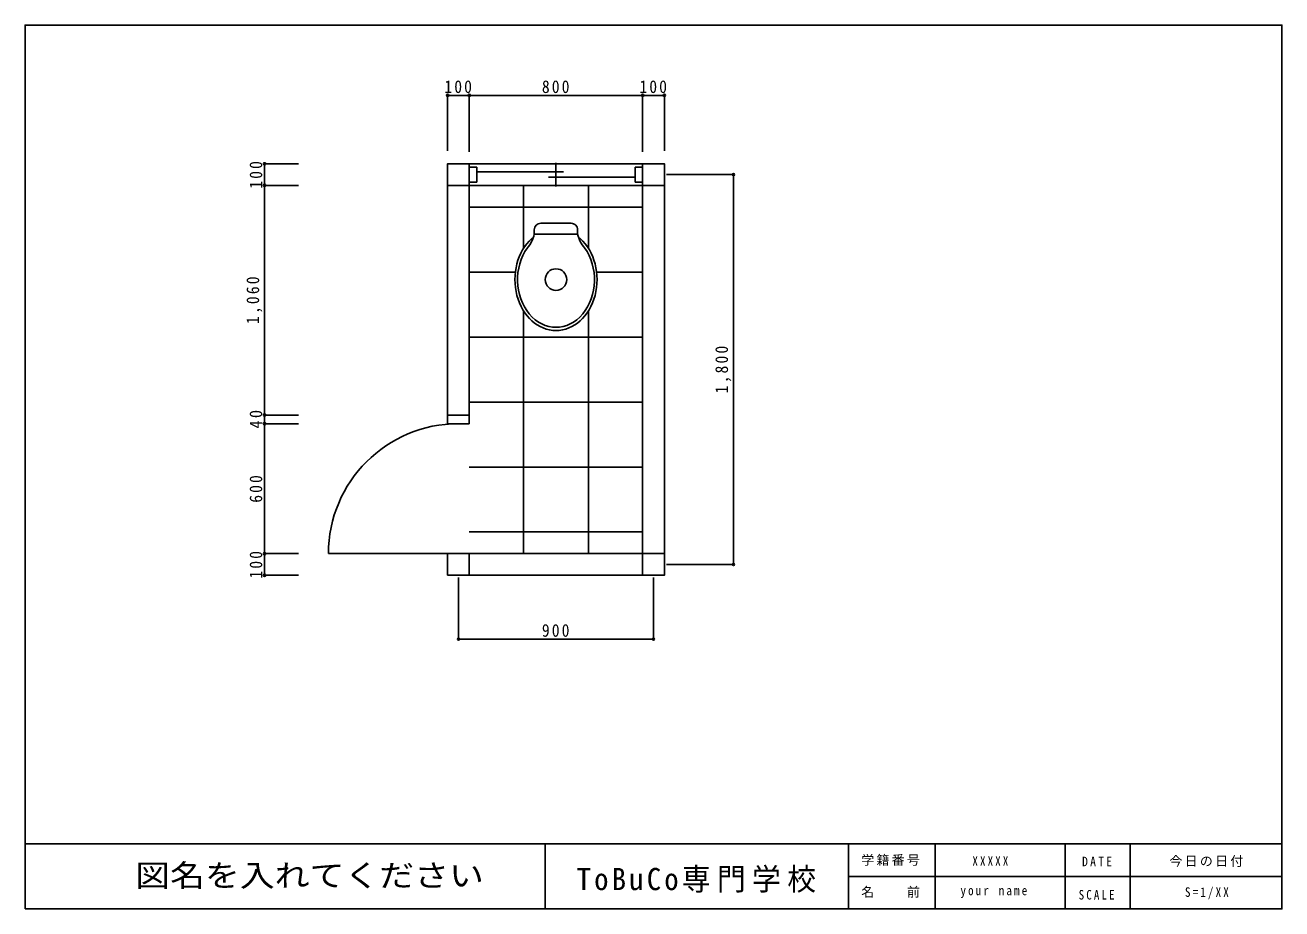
# Model space of a CAD drawing. Units: millimetres at full size, sheet at 1:20. Extents: x -2900 to 2900, y -2040 to 2040.
import ezdxf
from ezdxf.enums import TextEntityAlignment as Align

# ---------------------------------------------------------------- set-up
doc = ezdxf.new("R2010")
doc.units = ezdxf.units.MM
doc.header["$LTSCALE"] = 20
doc.header["$PDMODE"] = 32
doc.header["$PDSIZE"] = 10
for name, color, linetype in [('0-1_柱', 7, 'Continuous'), ('0-2_壁', 7, 'Continuous'), ('0-3_建具', 7, 'Continuous'), ('0-4_タイル', 4, 'Continuous'), ('0-5_家具・設備', 7, 'Continuous'), ('0-7_寸法', 4, 'Continuous'), ('0-8_図名・日付等', 7, 'Continuous'), ('F-F', 7, 'Continuous')]:
    doc.layers.add(name, color=color, linetype=linetype)
doc.styles.add('ＭＳ ゴシック', font='')
doc.styles.get('ＭＳ ゴシック').set_extended_font_data('MS Gothic')

msp = doc.modelspace()

# ---------------------------------------------------------------- linework, layer by layer
at = {"layer": '0-1_柱'}
for p, q in [((-850, 1305), (-850, 1400)), ((-50, 1305), (-50, 1395)), ((-850, 240), (-950, 240)), ((-950, 240), (-950, 200)), ((-850, 240), (-850, 200)), ((-850, 200), (-950, 200))]:
    msp.add_line(p, q, dxfattribs=at)
for points in [[(-950, 1300), (-850, 1300), (-850, 1400), (-950, 1400)], [(-50, 1300), (50, 1300), (50, 1400), (-50, 1400)], [(-950, -500), (-850, -500), (-850, -400), (-950, -400)], [(-50, -500), (50, -500), (50, -400), (-50, -400)]]:
    msp.add_lwpolyline(points, close=True, dxfattribs=at)
at = {"layer": '0-2_壁'}
for p, q in [((-850, 1400), (-50, 1400)), ((-950, 1300), (-950, 240)), ((-850, 1300), (-50, 1300)), ((-850, 1300), (-850, 240)), ((-50, 1300), (-50, -400)), ((50, 1300), (50, -400)), ((-850, -400), (-50, -400)), ((-850, -500), (-50, -500))]:
    msp.add_line(p, q, dxfattribs=at)
at = {"layer": '0-3_建具'}
for p, q in [((-450, 1295), (-450, 1405)), ((-815, 1385), (-850, 1385)), ((-815, 1315), (-815, 1385)), ((-815, 1362), (-415, 1362)), ((-485, 1338), (-85, 1338)), ((-85, 1385), (-50, 1385)), ((-85, 1315), (-85, 1385)), ((-815, 1315), (-850, 1315)), ((-85, 1315), (-50, 1315)), ((-900, -400), (-1500, -400))]:
    msp.add_line(p, q, dxfattribs=at)
msp.add_arc((-900, -400), 600, 90, 180, dxfattribs=at)
at = {"layer": '0-4_タイル'}
for p, q in [((-600, 1300), (-600, 1008.73)), ((-300, 1300), (-300, 1008.73)), ((-850, 1200), (-50, 1200)), ((-850, 900), (-637.48, 900)), ((-262.52, 900), (-50, 900)), ((-600, 721.27), (-600, -400)), ((-300, 721.27), (-300, -400)), ((-850, 600), (-50, 600)), ((-850, 300), (-50, 300)), ((-850, 0), (-50, 0)), ((-850, -300), (-50, -300))]:
    msp.add_line(p, q, dxfattribs=at)
at = {"layer": '0-5_家具・設備'}
for p, q in [((-380, 1125), (-520, 1125)), ((-561.72, 1054.87), (-556.28, 1054.87)), ((-550, 1095), (-550, 1075)), ((-550, 1075), (-350, 1075)), ((-350, 1095), (-350, 1075)), ((-343.72, 1054.87), (-338.28, 1054.87))]:
    msp.add_line(p, q, dxfattribs=at)
msp.add_circle((-450, 865), 50, dxfattribs=at)
for centre, radius, start, end in [((-520, 1095), 30, 90.0002, 179.99985), ((-380, 1095), 30, 0, 90.0002), ((-695.66, 1109.4), 149.67, 319.26181, 346.71165), ((-204.34, 1109.4), 149.67, 193.28787, 220.73772)]:
    msp.add_arc(centre, radius, start, end, dxfattribs=at)
for major_axis, start_param, end_param in [((0, 235), 0.6301218, 5.6530598), ((0, 220), 0.8406998, 5.4424799)]:
    msp.add_ellipse((-450, 865), major_axis=major_axis, ratio=0.8068, start_param=start_param, end_param=end_param, dxfattribs=at)
at = {"layer": '0-7_寸法'}
for p, q in [((-850, 1715.65), (-950, 1715.65)), ((-950, 1715.65), (-950, 1460)), ((-50, 1715.65), (-850, 1715.65)), ((-850, 1715.65), (-850, 1455)), ((50, 1715.65), (-50, 1715.65)), ((-50, 1715.65), (-50, 1455)), ((50, 1715.65), (50, 1460)), ((-1794.93, 1400), (-1794.93, 1300)), ((-1794.93, 1400), (-1638.85, 1400)), ((368.92, 1350), (60, 1350)), ((368.92, 1350), (368.92, -450)), ((-1794.93, 1300), (-1638.85, 1300)), ((-1794.93, 1300), (-1794.93, 240)), ((-1794.93, 240), (-1638.85, 240)), ((-1794.93, 240), (-1794.93, 200)), ((-1794.93, 200), (-1638.85, 200)), ((-1794.93, 200), (-1794.93, -400)), ((-1794.93, -400), (-1638.85, -400)), ((-1794.93, -400), (-1794.93, -500)), ((368.92, -450), (60, -450)), ((-1794.93, -500), (-1638.85, -500)), ((-900, -794.59), (-900, -510)), ((0, -794.59), (0, -510)), ((-900, -794.59), (0, -794.59))]:
    msp.add_line(p, q, dxfattribs=at)
for p in [(-950, 1715.65), (-850, 1715.65), (-50, 1715.65), (50, 1715.65), (-1794.93, 1400), (368.92, 1350), (-1794.93, 1300), (-1794.93, 240), (-1794.93, 200), (-1794.93, -400), (368.92, -450), (-1794.93, -500), (-900, -794.59), (0, -794.59)]:
    msp.add_point(p, dxfattribs=at)
at = {"layer": 'F-F'}
for p, q in [((-2900, -1740), (2900, -1740)), ((-500, -2040), (-500, -1740)), ((900, -2040), (900, -1740)), ((1300, -2040), (1300, -1740)), ((1900, -2040), (1900, -1740)), ((2200, -2040), (2200, -1740)), ((900, -1890), (2900, -1890))]:
    msp.add_line(p, q, dxfattribs=at)
msp.add_lwpolyline([(-2900, -2040), (2900, -2040), (2900, 2040), (-2900, 2040)], close=True, dxfattribs=at)

# ---------------------------------------------------------------- texts
at = {"layer": '0-7_寸法', "color": 7, "char_height": 58.65, "attachment_point": 7, "style": 'ＭＳ ゴシック'}
for s, insert in [('\\T1.27;\\W0.9;100', (-965, 1725.65)), ('\\T1.27;\\W0.9;800', (-515, 1725.65)), ('\\T1.27;\\W0.9;100', (-65, 1725.65)), ('\\T1.27;\\W0.9;900', (-515, -784.59))]:
    msp.add_mtext(s, dxfattribs=dict(at, insert=insert))
at = {"layer": '0-7_寸法', "color": 7, "char_height": 58.65, "attachment_point": 7, "rotation": 90, "style": 'ＭＳ ゴシック'}
for s, insert in [('\\T1.27;\\W0.9;100', (-1804.93, 1285)), ('\\T1.28;\\W0.9;1,060', (-1804.93, 660)), ('\\T1.28;\\W0.9;1,800', (358.92, 340)), ('\\T1.27;\\W0.95;40', (-1804.93, 177.5)), ('\\T1.27;\\W0.9;600', (-1804.93, -165)), ('\\T1.27;\\W0.9;100', (-1804.93, -515))]:
    msp.add_mtext(s, dxfattribs=dict(at, insert=insert))
at = {"layer": '0-8_図名・日付等', "color": 2, "style": 'ＭＳ ゴシック', "width": 1.15}
msp.add_text('図名を入れてください', height=102.6, dxfattribs=at).set_placement((-2392.13, -1967.72), align=Align.BOTTOM_LEFT)
at = {"layer": '0-8_図名・日付等', "char_height": 43.99, "attachment_point": 7, "style": 'ＭＳ ゴシック'}
for s, insert in [('\\T1.38;\\W0.85;XXXXX', (1471.65, -1840.94)), ('\\T1.17;今日の日付', (2381.1, -1846.46)), ('\\T1.39;\\W0.85;your\\~name', (1416.54, -1989.76)), ('\\T1.39;\\W0.85;S=1/XX', (2452.76, -1995.28))]:
    msp.add_mtext(s, dxfattribs=dict(at, insert=insert))
at = {"layer": 'F-F', "char_height": 43.99, "attachment_point": 7, "style": 'ＭＳ ゴシック'}
for s, insert in [('\\T1.17;学籍番号', (958.69, -1841.23)), ('\\T1.38;\\W0.9;DATE', (1977.93, -1843.16)), ('\\T1.17;名\u3000\u3000前', (958.86, -1988.56)), ('\\T1.38;\\W0.85;SCALE', (1962.13, -1997.55))]:
    msp.add_mtext(s, dxfattribs=dict(at, insert=insert))
at = {"layer": 'F-F', "color": 2, "insert": (-354.73, -1965.2), "char_height": 102.6, "attachment_point": 7, "style": 'ＭＳ ゴシック'}
msp.add_mtext('\\T1.22;\\W0.95;ToBuCo専門学校', dxfattribs=at)

doc.saveas('drawing.dxf')
